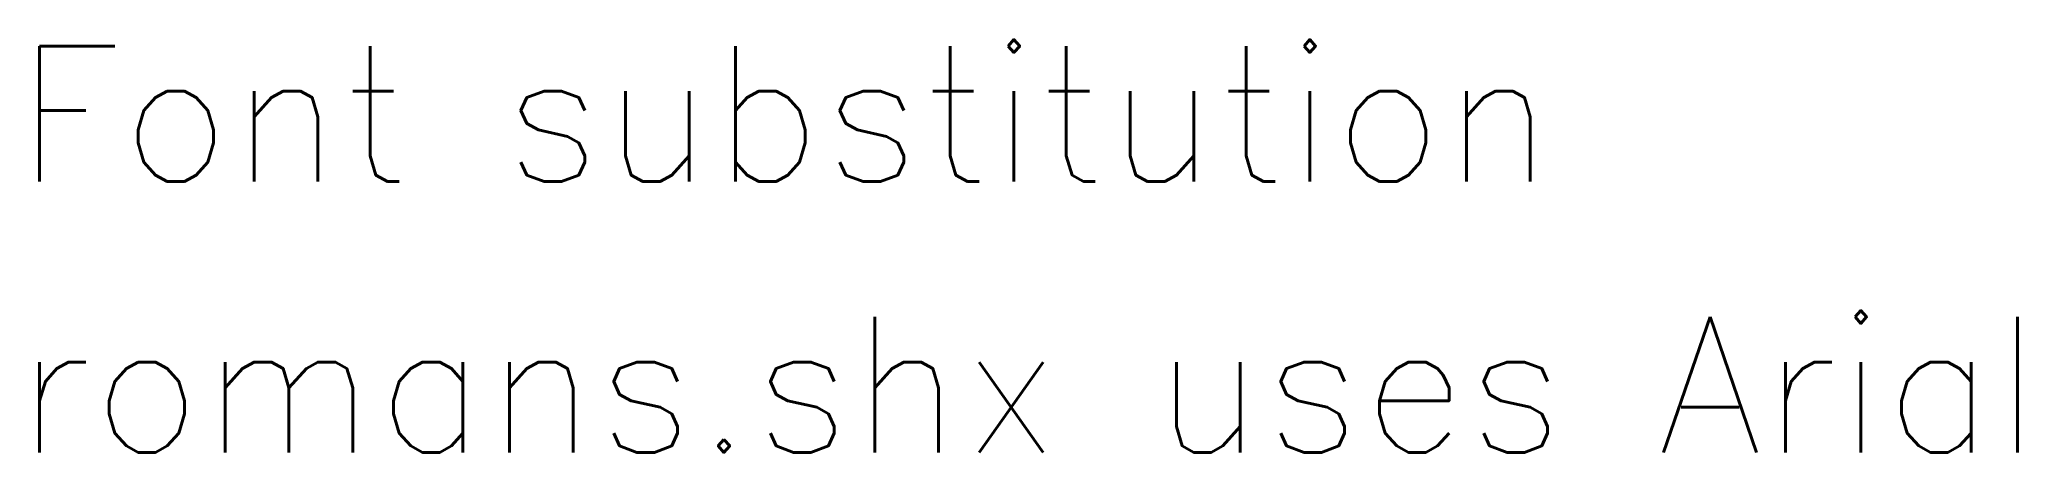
# Model space of a CAD drawing. Header units: millimetres. Extents: x 10.9 to 83.9, y 10 to 25.2.
import ezdxf

# ---------------------------------------------------------------- set-up
doc = ezdxf.new("R2010")
doc.units = ezdxf.units.MM
doc.styles.get("Standard").update_dxf_attribs({"font": 'romans.shx'})

msp = doc.modelspace()

# ---------------------------------------------------------------- texts
for s, p in [('Font substitution', (10, 20)), ('romans.shx uses Arial', (10, 10))]:
    msp.add_text(s, height=5).set_placement(p)

doc.saveas('drawing.dxf')
